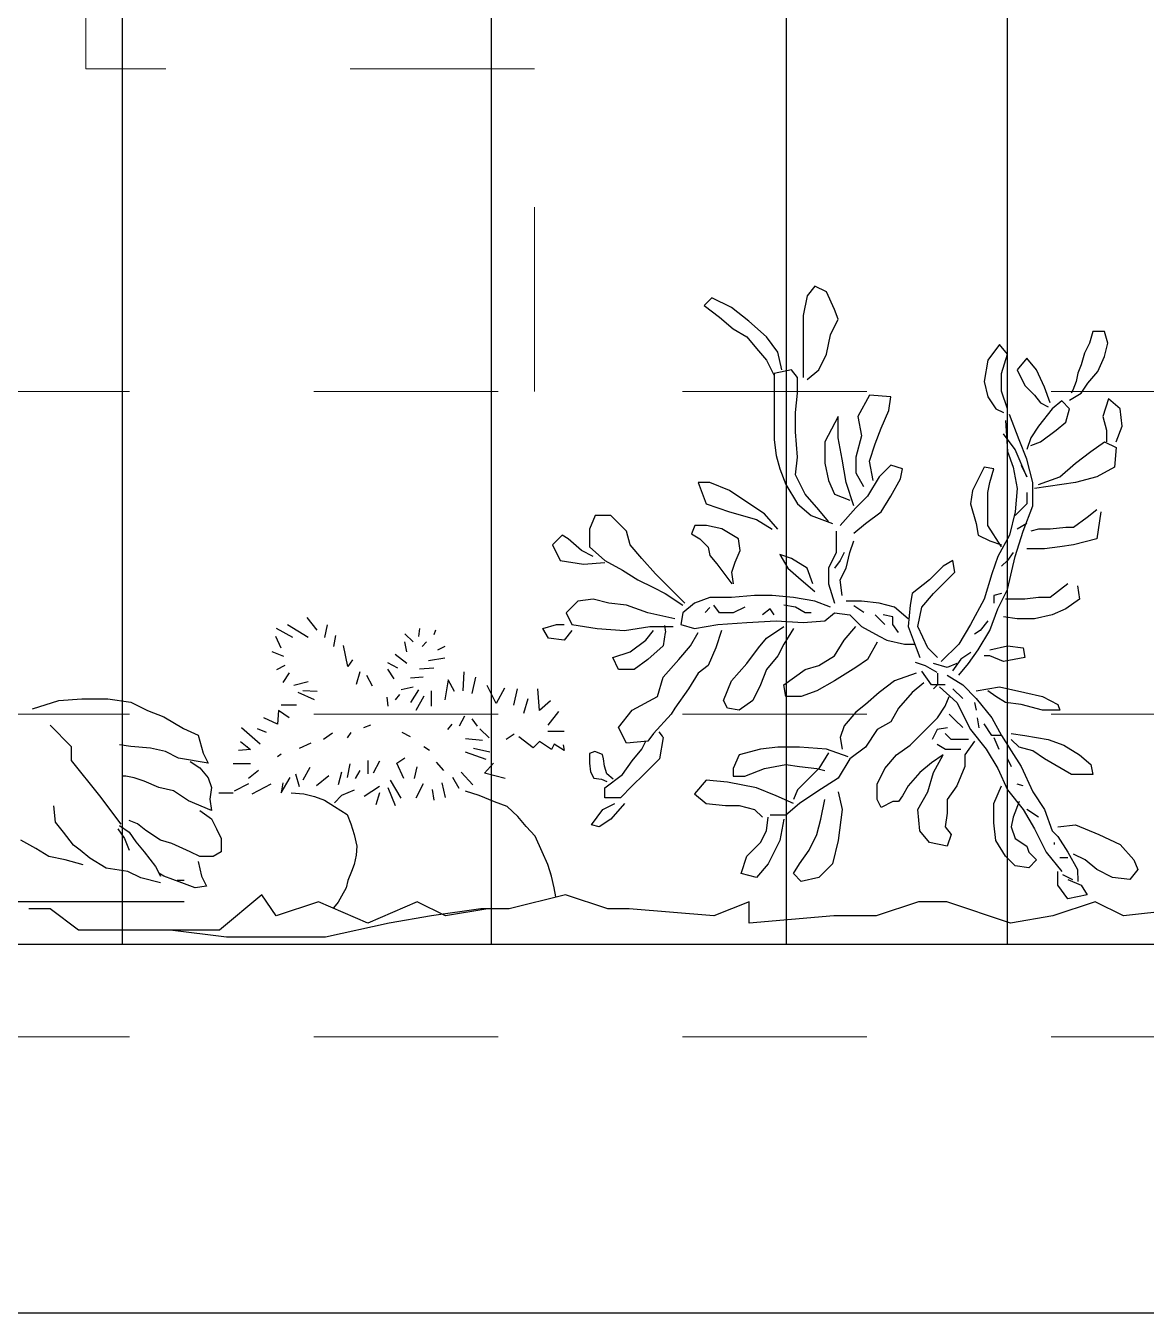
# Model space of a CAD drawing. Header units: inches. Extents: x -370 to 18, y -197 to 199.
# Drawn here: x -282.689 to -282.081, y 124.901 to 125.599 of the extents above; entities that cross this region are included whole.
import ezdxf

# ---------------------------------------------------------------- set-up
doc = ezdxf.new("R2010")
doc.units = ezdxf.units.IN
doc.header["$MEASUREMENT"] = 0
doc.linetypes.add('DASHED', pattern=[0.75, 0.5, -0.25])
doc.layers.add('artefactos', color=1, linetype='Continuous')

# ---------------------------------------------------------------- blocks, each defined once
blk = doc.blocks.new('A$C1E3C3A8C')
at = {"layer": 'artefactos', "color": 116, "true_color": 0x136734}
for p, q in [((0.6271, 0.8588), (0.6378, 0.8828)), ((0.6378, 0.8828), (0.6537, 0.8908)), ((0.6537, 0.8908), (0.6644, 0.8775)), ((0.6644, 0.8775), (0.6697, 0.8508)), ((0.7681, 0.8615), (0.7947, 0.8748)), ((0.8053, 0.8641), (0.7841, 0.8482)), ((0.7947, 0.8748), (0.8053, 0.8641)), ((0.6218, 0.8455), (0.6271, 0.8588)), ((0.6697, 0.8508), (0.6697, 0.8322)), ((0.7442, 0.8429), (0.7681, 0.8615)), ((0.7841, 0.8482), (0.7654, 0.8322)), ((0.2531, 0.8127), (0.2577, 0.8287)), ((0.2577, 0.8287), (0.2737, 0.8287)), ((0.2737, 0.8287), (0.2782, 0.8127)), ((0.6325, 0.8242), (0.6218, 0.8455)), ((0.6697, 0.8322), (0.6697, 0.8109)), ((0.7202, 0.8216), (0.7442, 0.8429)), ((0.7654, 0.8322), (0.7468, 0.8216)), ((0.2577, 0.7944), (0.2531, 0.8127)), ((0.2782, 0.8127), (0.2851, 0.799)), ((0.3904, 0.7976), (0.4011, 0.8109)), ((0.4011, 0.8109), (0.417, 0.7896)), ((0.6378, 0.7976), (0.6325, 0.8242)), ((0.6697, 0.8109), (0.6697, 0.787)), ((0.7043, 0.8003), (0.7202, 0.8216)), ((0.7468, 0.8216), (0.7335, 0.8056)), ((0.2668, 0.7738), (0.2577, 0.7944)), ((0.2851, 0.799), (0.2897, 0.7829)), ((0.3984, 0.771), (0.3904, 0.7976)), ((0.6484, 0.7763), (0.6378, 0.7976)), ((0.699, 0.7763), (0.7043, 0.8003)), ((0.7335, 0.8056), (0.7202, 0.7896)), ((0.2897, 0.7829), (0.2943, 0.7715)), ((0.3399, 0.7524), (0.3505, 0.7763)), ((0.3505, 0.7763), (0.3638, 0.7923)), ((0.3638, 0.7923), (0.3771, 0.7763)), ((0.3771, 0.7763), (0.3665, 0.755)), ((0.417, 0.7896), (0.4223, 0.7603)), ((0.6644, 0.763), (0.6484, 0.7763)), ((0.6697, 0.787), (0.6697, 0.7657)), ((0.6777, 0.7657), (0.6857, 0.7763)), ((0.6857, 0.7763), (0.7096, 0.771)), ((0.7202, 0.7896), (0.7096, 0.7683)), ((0.2805, 0.7578), (0.2668, 0.7738)), ((0.2897, 0.7441), (0.2805, 0.7578)), ((0.2943, 0.7715), (0.2965, 0.7601)), ((0.2965, 0.7601), (0.3011, 0.7486)), ((0.3984, 0.747), (0.3984, 0.771)), ((0.4223, 0.7603), (0.417, 0.7391)), ((0.6777, 0.7444), (0.6777, 0.7657)), ((0.7096, 0.771), (0.7096, 0.7444)), ((0.3057, 0.7349), (0.2897, 0.7441)), ((0.3011, 0.7486), (0.3034, 0.7441)), ((0.3319, 0.7311), (0.3399, 0.7524)), ((0.3532, 0.7417), (0.3452, 0.7311)), ((0.3665, 0.755), (0.3532, 0.7417)), ((0.3904, 0.7231), (0.3984, 0.747)), ((0.55, 0.7391), (0.5793, 0.7417)), ((0.5793, 0.7417), (0.5952, 0.7124)), ((0.6803, 0.7178), (0.6777, 0.7444)), ((0.7096, 0.7444), (0.7096, 0.7151)), ((0.2335, 0.6991), (0.2362, 0.7231)), ((0.2362, 0.7231), (0.2521, 0.7364)), ((0.2521, 0.7364), (0.2601, 0.7124)), ((0.3053, 0.7231), (0.316, 0.7337)), ((0.3106, 0.7045), (0.3053, 0.7231)), ((0.316, 0.7337), (0.3292, 0.7231)), ((0.3292, 0.7231), (0.3479, 0.6991)), ((0.3452, 0.7311), (0.3346, 0.7258)), ((0.4064, 0.7231), (0.3957, 0.7178)), ((0.417, 0.7391), (0.4064, 0.7231)), ((0.5527, 0.7204), (0.55, 0.7391)), ((0.2601, 0.7124), (0.2548, 0.6938)), ((0.3745, 0.6805), (0.3878, 0.7151)), ((0.3931, 0.7071), (0.3904, 0.6645)), ((0.5633, 0.6965), (0.5527, 0.7204)), ((0.5952, 0.7124), (0.5899, 0.6858)), ((0.6218, 0.7124), (0.6404, 0.6778)), ((0.6218, 0.6832), (0.6218, 0.7124)), ((0.6803, 0.6912), (0.6803, 0.7178)), ((0.7096, 0.7151), (0.7096, 0.6805)), ((0.2415, 0.6778), (0.2335, 0.6991)), ((0.2548, 0.6938), (0.2548, 0.6778)), ((0.3239, 0.6938), (0.3106, 0.7045)), ((0.3452, 0.6778), (0.3239, 0.6938)), ((0.3479, 0.6991), (0.3585, 0.6832)), ((0.3798, 0.6672), (0.3957, 0.6885)), ((0.5713, 0.6752), (0.5633, 0.6965)), ((0.6777, 0.6566), (0.6803, 0.6912)), ((0.2574, 0.6778), (0.2415, 0.6699)), ((0.2415, 0.6699), (0.2441, 0.6432)), ((0.2761, 0.6645), (0.2574, 0.6778)), ((0.3585, 0.6725), (0.3452, 0.6778)), ((0.3585, 0.6832), (0.3638, 0.6672)), ((0.3638, 0.6539), (0.3745, 0.6805)), ((0.5793, 0.6512), (0.5713, 0.6752)), ((0.5899, 0.6858), (0.5979, 0.6566)), ((0.6165, 0.6539), (0.6218, 0.6832)), ((0.6404, 0.6778), (0.6404, 0.6486)), ((0.7096, 0.6805), (0.7069, 0.6592)), ((0.2973, 0.6486), (0.2761, 0.6645)), ((0.3558, 0.622), (0.3638, 0.6539)), ((0.3638, 0.6299), (0.3798, 0.6672)), ((0.3904, 0.6645), (0.3824, 0.6432)), ((0.5979, 0.6566), (0.5979, 0.6353)), ((0.6112, 0.622), (0.6165, 0.6539)), ((0.6803, 0.6326), (0.6777, 0.6566)), ((0.7069, 0.6592), (0.7016, 0.6406)), ((0.2441, 0.6432), (0.2681, 0.6299)), ((0.3186, 0.6299), (0.2973, 0.6486)), ((0.3718, 0.6459), (0.3638, 0.6299)), ((0.3824, 0.6432), (0.3771, 0.614)), ((0.409, 0.6406), (0.4223, 0.6432)), ((0.4144, 0.622), (0.409, 0.6406)), ((0.4223, 0.6432), (0.4383, 0.6113)), ((0.5341, 0.6406), (0.55, 0.6459)), ((0.5367, 0.6273), (0.5341, 0.6406)), ((0.55, 0.6459), (0.566, 0.6299)), ((0.5739, 0.6246), (0.5793, 0.6512)), ((0.5979, 0.6353), (0.5872, 0.6166)), ((0.6404, 0.6486), (0.6351, 0.6246)), ((0.7016, 0.6406), (0.6936, 0.6193)), ((0.2681, 0.6299), (0.2973, 0.622)), ((0.2973, 0.622), (0.316, 0.6193)), ((0.316, 0.6193), (0.3532, 0.614)), ((0.3479, 0.6193), (0.3186, 0.6299)), ((0.3558, 0.59), (0.3558, 0.622)), ((0.417, 0.6086), (0.4144, 0.622)), ((0.55, 0.6033), (0.5367, 0.6273)), ((0.566, 0.6299), (0.5819, 0.6033)), ((0.6005, 0.59), (0.6112, 0.622)), ((0.6351, 0.6246), (0.6271, 0.606)), ((0.667, 0.606), (0.6803, 0.6326)), ((0.6936, 0.6193), (0.6777, 0.5927)), ((0.7708, 0.6113), (0.7974, 0.622)), ((0.7974, 0.622), (0.8133, 0.622)), ((0.8133, 0.622), (0.8027, 0.5927)), ((0.3638, 0.6086), (0.3638, 0.5927)), ((0.3771, 0.614), (0.3798, 0.582)), ((0.417, 0.5794), (0.417, 0.6086)), ((0.4383, 0.6113), (0.441, 0.5927)), ((0.5633, 0.582), (0.55, 0.6033)), ((0.5819, 0.6033), (0.5979, 0.5874)), ((0.6271, 0.606), (0.6059, 0.598)), ((0.6484, 0.5847), (0.667, 0.606)), ((0.7468, 0.5953), (0.7708, 0.6113)), ((0.2628, 0.582), (0.2681, 0.5448)), ((0.2681, 0.5847), (0.2814, 0.574)), ((0.3691, 0.5554), (0.3558, 0.59)), ((0.3638, 0.5927), (0.3798, 0.5767)), ((0.3798, 0.582), (0.3878, 0.5501)), ((0.441, 0.5927), (0.433, 0.5661)), ((0.5846, 0.5661), (0.5633, 0.582)), ((0.5979, 0.5874), (0.6192, 0.5634)), ((0.6351, 0.5687), (0.6484, 0.5847)), ((0.6777, 0.5927), (0.6591, 0.5767)), ((0.7229, 0.5794), (0.7468, 0.5953)), ((0.7708, 0.582), (0.7335, 0.5714)), ((0.8027, 0.5927), (0.7708, 0.582)), ((0.2814, 0.574), (0.3, 0.5607)), ((0.3638, 0.5661), (0.3771, 0.5581)), ((0.417, 0.5634), (0.417, 0.5794)), ((0.433, 0.5661), (0.4303, 0.5501)), ((0.6005, 0.5528), (0.5846, 0.5661)), ((0.6591, 0.5767), (0.6298, 0.5661)), ((0.7043, 0.5581), (0.7229, 0.5794)), ((0.7335, 0.5714), (0.7123, 0.5581)), ((0.9117, 0.5554), (0.933, 0.5767)), ((0.933, 0.5767), (0.9543, 0.5767)), ((0.9543, 0.5767), (0.9623, 0.5581)), ((0.3, 0.5607), (0.3106, 0.5607)), ((0.3106, 0.5607), (0.3319, 0.5581)), ((0.3319, 0.5581), (0.3479, 0.5581)), ((0.3479, 0.5581), (0.3585, 0.5554)), ((0.3798, 0.5208), (0.3691, 0.5554)), ((0.3878, 0.5501), (0.4037, 0.5208)), ((0.3984, 0.5341), (0.417, 0.5634)), ((0.4303, 0.5501), (0.4144, 0.5421)), ((0.6245, 0.5554), (0.6245, 0.5261)), ((0.7584, 0.545), (0.7813, 0.5587)), ((0.7813, 0.5587), (0.8019, 0.5633)), ((0.8019, 0.5633), (0.8179, 0.5633)), ((0.8224, 0.5519), (0.811, 0.545)), ((0.8179, 0.5633), (0.8224, 0.5519)), ((0.9064, 0.5368), (0.9117, 0.5554)), ((0.9623, 0.5581), (0.9623, 0.5341)), ((0.9915, 0.5448), (0.9995, 0.5501)), ((0.9995, 0.5501), (1.0128, 0.5368)), ((0.2681, 0.5448), (0.3, 0.5368)), ((0.3, 0.5368), (0.3186, 0.5341)), ((0.3186, 0.5341), (0.3399, 0.5315)), ((0.3399, 0.5315), (0.3638, 0.5315)), ((0.4144, 0.5421), (0.3984, 0.5368)), ((0.6059, 0.5261), (0.6005, 0.5421)), ((0.7561, 0.529), (0.7584, 0.545)), ((0.763, 0.513), (0.7561, 0.529)), ((0.7996, 0.5336), (0.7973, 0.5221)), ((0.811, 0.545), (0.7996, 0.5336)), ((0.8905, 0.5182), (0.9064, 0.5368)), ((0.9623, 0.5341), (0.941, 0.5155)), ((0.957, 0.5208), (0.9729, 0.5288)), ((0.9729, 0.5288), (0.9915, 0.5448)), ((1.0128, 0.5368), (1.0022, 0.5155)), ((0.3904, 0.4756), (0.3798, 0.5208)), ((0.3824, 0.5261), (0.3904, 0.5155)), ((0.3904, 0.5155), (0.3984, 0.5075)), ((0.4037, 0.5208), (0.4117, 0.4969)), ((0.4622, 0.4995), (0.4649, 0.5155)), ((0.4649, 0.5155), (0.4782, 0.5075)), ((0.6112, 0.5048), (0.6059, 0.5261)), ((0.6138, 0.5261), (0.6192, 0.5155)), ((0.6192, 0.5155), (0.6271, 0.5048)), ((0.6245, 0.5261), (0.6351, 0.5048)), ((0.6644, 0.5048), (0.6857, 0.5182)), ((0.6857, 0.5182), (0.7016, 0.5235)), ((0.7016, 0.5235), (0.691, 0.5048)), ((0.7676, 0.4992), (0.763, 0.513)), ((0.7973, 0.5221), (0.7881, 0.5107)), ((0.8718, 0.4969), (0.8905, 0.5182)), ((0.941, 0.5155), (0.9171, 0.5022)), ((0.9703, 0.5102), (0.941, 0.5128)), ((1.0022, 0.5155), (0.9703, 0.5102)), ((0.4117, 0.4969), (0.4223, 0.4623)), ((0.4729, 0.4889), (0.4622, 0.4995)), ((0.4782, 0.5075), (0.4968, 0.4889)), ((0.6192, 0.4889), (0.6112, 0.5048)), ((0.6351, 0.5048), (0.6351, 0.4836)), ((0.6564, 0.4836), (0.6644, 0.5048)), ((0.691, 0.5048), (0.6724, 0.4889)), ((0.7653, 0.4832), (0.7676, 0.4992)), ((0.7881, 0.5107), (0.7676, 0.4832)), ((0.8506, 0.4756), (0.8718, 0.4969)), ((0.9171, 0.5022), (0.8958, 0.4889)), ((0.2947, 0.4809), (0.292, 0.4623)), ((0.308, 0.4836), (0.3319, 0.4649)), ((0.4915, 0.4702), (0.4729, 0.4889)), ((0.4968, 0.4889), (0.5208, 0.4702)), ((0.6165, 0.4676), (0.6192, 0.4889)), ((0.6351, 0.4836), (0.6271, 0.4569)), ((0.6724, 0.4889), (0.6537, 0.4729)), ((0.8745, 0.4782), (0.8585, 0.4702)), ((0.8958, 0.4889), (0.8745, 0.4782)), ((0.292, 0.4623), (0.3106, 0.449)), ((0.3319, 0.4649), (0.3479, 0.4649)), ((0.3479, 0.4649), (0.3665, 0.4623)), ((0.3665, 0.4623), (0.3931, 0.4623)), ((0.4037, 0.449), (0.3904, 0.4756)), ((0.3984, 0.4702), (0.409, 0.4676)), ((0.409, 0.4676), (0.409, 0.4569)), ((0.4223, 0.4623), (0.441, 0.4277)), ((0.5075, 0.4516), (0.4915, 0.4702)), ((0.5208, 0.4702), (0.5234, 0.4543)), ((0.566, 0.4569), (0.5899, 0.4596)), ((0.5899, 0.4596), (0.6112, 0.4596)), ((0.6325, 0.4516), (0.6537, 0.4596)), ((0.6537, 0.4596), (0.683, 0.4649)), ((0.683, 0.4649), (0.7123, 0.4676)), ((0.7123, 0.4676), (0.7362, 0.4676)), ((0.7362, 0.4676), (0.7681, 0.4649)), ((0.7681, 0.4649), (0.7974, 0.4649)), ((0.7974, 0.4649), (0.8186, 0.4569)), ((0.8319, 0.4569), (0.8506, 0.4756)), ((0.8585, 0.4702), (0.8346, 0.4543)), ((0.9357, 0.4569), (0.957, 0.4623)), ((0.957, 0.4623), (0.9782, 0.4596)), ((0.9782, 0.4596), (0.9942, 0.4436)), ((0.3106, 0.449), (0.3292, 0.441)), ((0.3292, 0.441), (0.3532, 0.4356)), ((0.4144, 0.4197), (0.4037, 0.449)), ((0.5128, 0.425), (0.5075, 0.4516)), ((0.5234, 0.4543), (0.5261, 0.425)), ((0.5261, 0.4356), (0.5447, 0.4516)), ((0.5447, 0.4516), (0.566, 0.4569)), ((0.5473, 0.4383), (0.5606, 0.441)), ((0.566, 0.4356), (0.5713, 0.441)), ((0.5869, 0.4443), (0.6006, 0.4535)), ((0.6059, 0.441), (0.5899, 0.425)), ((0.6271, 0.4436), (0.6059, 0.441)), ((0.6404, 0.433), (0.6271, 0.4436)), ((0.6591, 0.4436), (0.667, 0.4436)), ((0.667, 0.4436), (0.6803, 0.4516)), ((0.6803, 0.4516), (0.6963, 0.4543)), ((0.7096, 0.441), (0.7149, 0.449)), ((0.7149, 0.449), (0.7256, 0.441)), ((0.7495, 0.4516), (0.7654, 0.4436)), ((0.7654, 0.4436), (0.7841, 0.4436)), ((0.7841, 0.4436), (0.792, 0.4543)), ((0.7973, 0.4512), (0.8041, 0.4443)), ((0.8186, 0.4569), (0.8346, 0.4436)), ((0.8346, 0.4436), (0.8373, 0.4277)), ((0.8452, 0.4356), (0.8825, 0.4436)), ((0.8825, 0.4436), (0.9117, 0.4543)), ((0.9117, 0.4543), (0.9357, 0.4569)), ((0.9942, 0.4436), (0.9862, 0.4277)), ((0.3532, 0.4356), (0.3771, 0.4356)), ((0.3771, 0.4356), (0.3957, 0.4383)), ((0.417, 0.433), (0.4277, 0.4197)), ((0.441, 0.4277), (0.4569, 0.401)), ((0.4995, 0.3957), (0.5128, 0.425)), ((0.5261, 0.425), (0.5154, 0.3957)), ((0.5394, 0.417), (0.5473, 0.4277)), ((0.5473, 0.4277), (0.5473, 0.4383)), ((0.558, 0.4277), (0.566, 0.4356)), ((0.5899, 0.425), (0.566, 0.4117)), ((0.6138, 0.4064), (0.5979, 0.425)), ((0.6697, 0.4303), (0.6404, 0.433)), ((0.7069, 0.433), (0.6697, 0.4303)), ((0.7202, 0.409), (0.6963, 0.425)), ((0.7468, 0.4303), (0.7069, 0.433)), ((0.7867, 0.4277), (0.7468, 0.4303)), ((0.8186, 0.4223), (0.7867, 0.4277)), ((0.8373, 0.4277), (0.8186, 0.4223)), ((0.8798, 0.425), (0.8479, 0.425)), ((0.8577, 0.4175), (0.8592, 0.4263)), ((0.9144, 0.4197), (0.8798, 0.425)), ((0.9862, 0.4277), (0.9516, 0.4223)), ((1.0075, 0.4277), (0.9968, 0.4277)), ((1.0261, 0.4223), (1.0075, 0.4277)), ((1.321, 0.4274), (1.3247, 0.4101)), ((1.3346, 0.42), (1.3482, 0.4373)), ((1.3469, 0.4101), (1.3754, 0.4274)), ((0.4303, 0.3931), (0.4144, 0.4197)), ((0.4277, 0.4197), (0.4356, 0.4144)), ((0.5553, 0.4064), (0.5314, 0.401)), ((0.566, 0.4117), (0.5553, 0.4064)), ((0.6271, 0.3851), (0.6138, 0.4064)), ((0.683, 0.4223), (0.6963, 0.401)), ((0.7309, 0.3957), (0.7202, 0.409)), ((0.7814, 0.4197), (0.7894, 0.3957)), ((0.824, 0.3984), (0.8133, 0.417)), ((0.8585, 0.417), (0.8612, 0.3984)), ((0.8851, 0.4064), (0.8745, 0.4197)), ((0.9064, 0.3904), (0.8851, 0.4064)), ((0.9516, 0.4223), (0.9144, 0.4197)), ((0.9862, 0.4197), (0.9968, 0.4064)), ((0.9968, 0.4064), (1.0181, 0.409)), ((1.0181, 0.409), (1.0261, 0.4223)), ((1.1726, 0.42), (1.175, 0.4138)), ((1.1948, 0.4225), (1.1961, 0.4113)), ((1.2035, 0.4039), (1.2146, 0.4151)), ((1.3098, 0.4126), (1.3123, 0.3977)), ((1.3679, 0.4101), (1.3902, 0.4225)), ((1.384, 0.3953), (1.3914, 0.4113)), ((0.3691, 0.3957), (0.3665, 0.3824)), ((0.3904, 0.3984), (0.3691, 0.3957)), ((0.4144, 0.3931), (0.3904, 0.3984)), ((0.4436, 0.3744), (0.4303, 0.3931)), ((0.4406, 0.3894), (0.4543, 0.3803)), ((0.4569, 0.401), (0.4809, 0.3771)), ((0.4862, 0.3824), (0.4995, 0.3957)), ((0.5154, 0.3957), (0.5101, 0.3824)), ((0.5314, 0.401), (0.5181, 0.401)), ((0.5686, 0.4037), (0.5819, 0.3798)), ((0.6963, 0.401), (0.7043, 0.3851)), ((0.7468, 0.3744), (0.7309, 0.3957)), ((0.7894, 0.3957), (0.8, 0.3718)), ((0.8399, 0.3798), (0.824, 0.3984)), ((0.8612, 0.3984), (0.8825, 0.3798)), ((0.9304, 0.3824), (0.9064, 0.3904)), ((1.1602, 0.3977), (1.1701, 0.3928)), ((1.1849, 0.4039), (1.1911, 0.3977)), ((1.2121, 0.3903), (1.2146, 0.4039)), ((1.2925, 0.3705), (1.2987, 0.399)), ((1.3803, 0.3841), (1.3964, 0.3903)), ((0.3665, 0.3824), (0.3957, 0.3771)), ((0.3957, 0.3771), (0.4144, 0.3851)), ((0.4144, 0.3851), (0.4223, 0.3851)), ((0.4569, 0.3585), (0.4436, 0.3744)), ((0.4543, 0.3803), (0.4657, 0.3643)), ((0.4596, 0.3744), (0.4729, 0.3691)), ((0.4729, 0.3691), (0.4915, 0.3744)), ((0.4863, 0.362), (0.5023, 0.3711)), ((0.5023, 0.3711), (0.516, 0.3757)), ((0.5819, 0.3798), (0.5979, 0.3691)), ((0.6484, 0.3718), (0.6271, 0.3851)), ((0.667, 0.3664), (0.6484, 0.3718)), ((0.7043, 0.3851), (0.7202, 0.3664)), ((0.7681, 0.3505), (0.7468, 0.3744)), ((0.8, 0.3718), (0.8133, 0.3611)), ((0.8612, 0.3558), (0.8399, 0.3798)), ((0.8825, 0.3798), (0.9011, 0.3664)), ((0.9224, 0.3664), (0.9304, 0.3824)), ((1.1602, 0.3816), (1.1825, 0.3779)), ((1.2121, 0.3742), (1.2282, 0.3866)), ((1.2245, 0.368), (1.2381, 0.3755)), ((1.2863, 0.3792), (1.2925, 0.3705)), ((1.3791, 0.3717), (1.3902, 0.3656)), ((0.4729, 0.3585), (0.4516, 0.3452)), ((0.4862, 0.3611), (0.4862, 0.3452)), ((0.4942, 0.3452), (0.5075, 0.3638)), ((0.5154, 0.3611), (0.5447, 0.3505)), ((0.5979, 0.3691), (0.6271, 0.3505)), ((0.6963, 0.3452), (0.667, 0.3664)), ((0.7202, 0.3664), (0.7282, 0.3452)), ((0.8133, 0.3611), (0.8266, 0.3398)), ((0.8692, 0.3292), (0.8612, 0.3558)), ((0.9011, 0.3664), (0.9224, 0.3664)), ((1.1182, 0.3557), (1.1231, 0.3334)), ((1.1342, 0.3631), (1.1355, 0.3371)), ((1.175, 0.368), (1.1948, 0.3668)), ((1.1899, 0.3557), (1.2072, 0.3544)), ((1.2295, 0.3532), (1.2381, 0.3668)), ((1.2591, 0.3433), (1.2666, 0.3581)), ((1.2764, 0.3631), (1.2814, 0.3458)), ((1.3729, 0.3618), (1.3816, 0.3482)), ((0.4011, 0.3425), (0.3665, 0.3345)), ((0.433, 0.3372), (0.4011, 0.3425)), ((0.4064, 0.3292), (0.417, 0.3372)), ((0.4516, 0.3452), (0.433, 0.3265)), ((0.4516, 0.3265), (0.4649, 0.3398)), ((0.4835, 0.3425), (0.4596, 0.3212)), ((0.4755, 0.3452), (0.4942, 0.3452)), ((0.4862, 0.3452), (0.4915, 0.3398)), ((0.5048, 0.3478), (0.5208, 0.3345)), ((0.5447, 0.3505), (0.566, 0.3345)), ((0.6271, 0.3505), (0.6511, 0.3372)), ((0.6511, 0.3372), (0.6724, 0.3292)), ((0.6936, 0.3292), (0.6963, 0.3452)), ((0.7282, 0.3452), (0.7389, 0.3239)), ((0.7787, 0.3239), (0.7681, 0.3505)), ((0.8266, 0.3398), (0.8452, 0.3132)), ((1.0304, 0.3099), (1.0328, 0.3396)), ((1.0613, 0.3396), (1.0662, 0.3173)), ((1.0786, 0.3408), (1.0897, 0.3198)), ((1.0897, 0.3198), (1.1021, 0.3445)), ((1.1466, 0.3359), (1.1553, 0.3519)), ((1.1553, 0.3519), (1.1602, 0.3247)), ((1.1788, 0.3371), (1.1788, 0.3161)), ((1.1961, 0.3383), (1.2072, 0.321)), ((1.2035, 0.342), (1.2196, 0.3383)), ((1.3346, 0.3359), (1.3543, 0.3371)), ((1.3469, 0.3495), (1.3667, 0.3445)), ((0.3213, 0.3185), (0.3186, 0.3106)), ((0.3425, 0.3292), (0.3213, 0.3185)), ((0.3665, 0.3345), (0.3425, 0.3292)), ((0.3425, 0.3106), (0.3718, 0.3185)), ((0.3718, 0.3185), (0.3931, 0.3212)), ((0.3931, 0.3212), (0.4064, 0.3292)), ((0.433, 0.3265), (0.4117, 0.2999)), ((0.4356, 0.3212), (0.433, 0.3106)), ((0.4596, 0.3212), (0.441, 0.2839)), ((0.4755, 0.3159), (0.4702, 0.3292)), ((0.5208, 0.3345), (0.5394, 0.3132)), ((0.566, 0.3345), (0.5846, 0.3185)), ((0.5846, 0.3185), (0.5979, 0.3079)), ((0.6724, 0.3292), (0.6936, 0.3292)), ((0.7389, 0.3239), (0.7575, 0.3106)), ((0.7734, 0.3132), (0.7787, 0.3239)), ((0.9038, 0.3106), (0.8692, 0.3292)), ((1.0155, 0.3235), (1.0304, 0.3099)), ((1.0464, 0.326), (1.0526, 0.3062)), ((1.1886, 0.3297), (1.1998, 0.3099)), ((1.222, 0.3322), (1.2282, 0.3247)), ((1.2393, 0.3284), (1.2381, 0.3161)), ((1.3383, 0.3247), (1.3605, 0.3346)), ((1.363, 0.3173), (1.384, 0.3173)), ((1.5894, 0.3214), (1.567, 0.3101)), ((1.6209, 0.3259), (1.5894, 0.3214)), ((1.6568, 0.3259), (1.6209, 0.3259)), ((1.6883, 0.3236), (1.6568, 0.3259)), ((1.7242, 0.3124), (1.6883, 0.3236)), ((0.3186, 0.3106), (0.3425, 0.3106)), ((0.4117, 0.2999), (0.3984, 0.276)), ((0.4292, 0.2865), (0.4314, 0.3002)), ((0.4622, 0.2972), (0.4702, 0.3052)), ((0.4862, 0.2999), (0.4755, 0.3159)), ((0.4995, 0.2866), (0.4862, 0.2999)), ((0.5394, 0.3132), (0.55, 0.2946)), ((0.5979, 0.3079), (0.6138, 0.2893)), ((0.7575, 0.3106), (0.7734, 0.3132)), ((0.8452, 0.3132), (0.8506, 0.3052)), ((0.8506, 0.3052), (0.8745, 0.2786)), ((0.9224, 0.2866), (0.9038, 0.3106)), ((1.0044, 0.3086), (1.0192, 0.2901)), ((1.133, 0.3025), (1.1404, 0.2888)), ((1.3729, 0.3), (1.3877, 0.3099)), ((1.3877, 0.3099), (1.389, 0.2913)), ((1.389, 0.2913), (1.4075, 0.3)), ((1.5445, 0.3012), (1.5176, 0.2854)), ((1.567, 0.3101), (1.5445, 0.3012)), ((0.4117, 0.276), (0.4223, 0.2919)), ((0.441, 0.2839), (0.4197, 0.2573)), ((0.4516, 0.2866), (0.4622, 0.2972)), ((0.4726, 0.2865), (0.4863, 0.2842)), ((0.4863, 0.2842), (0.4932, 0.2704)), ((0.5234, 0.2626), (0.4995, 0.2866)), ((0.55, 0.2946), (0.5686, 0.2839)), ((0.5686, 0.2839), (0.5846, 0.26)), ((0.6138, 0.2893), (0.6192, 0.2733)), ((0.9117, 0.2653), (0.9224, 0.2866)), ((1.0996, 0.2728), (1.112, 0.2851)), ((1.1231, 0.2987), (1.1157, 0.2888)), ((1.1503, 0.2913), (1.1565, 0.2839)), ((1.2616, 0.2901), (1.2715, 0.2864)), ((1.4038, 0.2802), (1.4162, 0.2851)), ((1.4125, 0.2641), (1.4384, 0.2864)), ((1.5176, 0.2854), (1.4974, 0.2764)), ((1.7, 0.29), (1.671, 0.261)), ((0.3346, 0.2706), (0.3133, 0.2626)), ((0.3665, 0.276), (0.3346, 0.2706)), ((0.3851, 0.2786), (0.3665, 0.276)), ((0.3745, 0.26), (0.3851, 0.2706)), ((0.3984, 0.276), (0.3851, 0.2547)), ((0.3984, 0.276), (0.4117, 0.276)), ((0.4017, 0.2567), (0.4086, 0.2727)), ((0.4356, 0.268), (0.4489, 0.2493)), ((0.4436, 0.2706), (0.4676, 0.2706)), ((0.4676, 0.2706), (0.4755, 0.2786)), ((0.6192, 0.2733), (0.6165, 0.2573)), ((0.8612, 0.2733), (0.8622, 0.2748)), ((0.8612, 0.2733), (0.8665, 0.244)), ((0.8622, 0.2748), (0.8666, 0.2807)), ((0.8745, 0.2786), (0.8825, 0.268)), ((0.8825, 0.268), (0.9117, 0.2653)), ((0.8905, 0.2573), (0.8851, 0.268)), ((0.997, 0.2814), (1.0192, 0.2814)), ((1.0143, 0.2567), (1.0304, 0.2678)), ((1.0304, 0.2678), (1.039, 0.2591)), ((1.039, 0.2591), (1.0588, 0.274)), ((1.065, 0.2777), (1.0761, 0.2703)), ((1.1083, 0.269), (1.1318, 0.2715)), ((1.2072, 0.274), (1.2183, 0.2802)), ((1.2888, 0.2802), (1.2938, 0.2728)), ((1.3135, 0.2789), (1.3259, 0.2703)), ((1.3432, 0.2653), (1.3593, 0.2579)), ((1.4397, 0.2678), (1.4261, 0.2567)), ((1.4974, 0.2764), (1.4906, 0.2517)), ((0.292, 0.2493), (0.2761, 0.236)), ((0.3133, 0.2626), (0.292, 0.2493)), ((0.3399, 0.244), (0.3558, 0.2547)), ((0.3558, 0.2547), (0.3745, 0.26)), ((0.3851, 0.2547), (0.3718, 0.2334)), ((0.4197, 0.2573), (0.4037, 0.2307)), ((0.4489, 0.2493), (0.4489, 0.2334)), ((0.4543, 0.2567), (0.4749, 0.2567)), ((0.4749, 0.2567), (0.4863, 0.2636)), ((0.4782, 0.2493), (0.4942, 0.2387)), ((0.4915, 0.2254), (0.4782, 0.2493)), ((0.542, 0.2493), (0.5234, 0.2626)), ((0.558, 0.2307), (0.542, 0.2493)), ((0.5846, 0.26), (0.6059, 0.244)), ((0.6085, 0.2467), (0.6378, 0.2573)), ((0.6351, 0.252), (0.6484, 0.2307)), ((0.6378, 0.2573), (0.675, 0.26)), ((0.675, 0.26), (0.7043, 0.26)), ((0.7043, 0.26), (0.7282, 0.2573)), ((0.7282, 0.2573), (0.7575, 0.2493)), ((0.7575, 0.2493), (0.7654, 0.2307)), ((0.9038, 0.2414), (0.8905, 0.2573)), ((0.943, 0.2439), (0.9445, 0.2498)), ((0.9445, 0.2498), (0.9547, 0.2542)), ((0.9547, 0.2542), (0.9621, 0.2513)), ((0.9621, 0.2513), (0.9621, 0.2381)), ((0.997, 0.2554), (1.0106, 0.2641)), ((0.9982, 0.2629), (0.997, 0.2554)), ((1.0106, 0.2641), (1.0143, 0.2567)), ((1.0984, 0.253), (1.1206, 0.2579)), ((1.1033, 0.2431), (1.1318, 0.253)), ((1.1812, 0.2554), (1.1886, 0.2604)), ((1.384, 0.2505), (1.389, 0.2468)), ((1.4261, 0.2567), (1.4421, 0.2554)), ((1.4295, 0.261), (1.4295, 0.261)), ((1.4906, 0.2517), (1.4839, 0.2382)), ((1.5243, 0.245), (1.5423, 0.254)), ((1.5423, 0.254), (1.5625, 0.2585)), ((1.5625, 0.2585), (1.5894, 0.2607)), ((1.5894, 0.2607), (1.6052, 0.2629)), ((1.671, 0.261), (1.671, 0.2416)), ((0.2761, 0.236), (0.2734, 0.2227)), ((0.3027, 0.2227), (0.3399, 0.244)), ((0.3718, 0.2334), (0.3558, 0.1988)), ((0.3904, 0.244), (0.3851, 0.2334)), ((0.4037, 0.2307), (0.3904, 0.2014)), ((0.4489, 0.2334), (0.4596, 0.2068)), ((0.4942, 0.2387), (0.5101, 0.2254)), ((0.5686, 0.2094), (0.558, 0.2307)), ((0.6059, 0.244), (0.6218, 0.2174)), ((0.6511, 0.2307), (0.6404, 0.228)), ((0.6484, 0.2307), (0.6617, 0.2174)), ((0.675, 0.2334), (0.6511, 0.2307)), ((0.6936, 0.236), (0.675, 0.2334)), ((0.7229, 0.2307), (0.6936, 0.236)), ((0.7495, 0.2201), (0.7229, 0.2307)), ((0.7654, 0.2307), (0.7654, 0.2201)), ((0.8665, 0.244), (0.8878, 0.2227)), ((0.9171, 0.2227), (0.9038, 0.2414)), ((0.9386, 0.2234), (0.9415, 0.2337)), ((0.9415, 0.2337), (0.943, 0.2439)), ((0.9621, 0.2381), (0.9606, 0.2263)), ((1.1058, 0.2245), (1.0934, 0.2381)), ((1.1614, 0.2282), (1.1713, 0.2393)), ((1.1985, 0.2332), (1.2022, 0.2171)), ((1.2257, 0.2381), (1.2146, 0.2455)), ((1.2159, 0.2171), (1.2257, 0.2381)), ((1.2492, 0.2406), (1.2579, 0.2245)), ((1.2653, 0.2418), (1.2653, 0.2233)), ((1.29, 0.2369), (1.2938, 0.2183)), ((1.3445, 0.2319), (1.3543, 0.2146)), ((1.4261, 0.2369), (1.4496, 0.2369)), ((1.4839, 0.2382), (1.5243, 0.245)), ((1.4951, 0.2315), (1.4839, 0.218)), ((1.5086, 0.2405), (1.4951, 0.2315)), ((1.671, 0.2416), (1.6324, 0.1933)), ((0.2734, 0.2227), (0.3027, 0.2227)), ((0.4995, 0.1988), (0.4915, 0.2254)), ((0.5101, 0.2254), (0.5261, 0.2068)), ((0.6218, 0.2174), (0.6511, 0.1988)), ((0.6617, 0.2174), (0.6777, 0.2014)), ((0.7335, 0.2041), (0.7734, 0.2121)), ((0.7654, 0.2201), (0.7495, 0.2201)), ((0.7734, 0.2121), (0.8027, 0.2147)), ((0.8027, 0.2147), (0.8186, 0.1961)), ((0.8878, 0.2227), (0.9038, 0.2068)), ((0.941, 0.2041), (0.9171, 0.2227)), ((0.9298, 0.216), (0.9386, 0.2234)), ((0.9459, 0.216), (0.9386, 0.2131)), ((0.9562, 0.2175), (0.9459, 0.216)), ((0.9606, 0.2263), (0.9562, 0.2175)), ((1.0774, 0.2171), (1.1058, 0.2245)), ((1.1219, 0.2084), (1.1379, 0.2257)), ((1.1404, 0.2035), (1.1491, 0.2183)), ((1.2196, 0.1899), (1.2344, 0.2146)), ((1.2764, 0.2282), (1.2826, 0.2171)), ((1.3012, 0.2257), (1.3061, 0.2084)), ((1.3185, 0.2208), (1.3358, 0.2072)), ((1.3642, 0.2233), (1.3593, 0.2059)), ((1.384, 0.1973), (1.3717, 0.2183)), ((1.4149, 0.2282), (1.4285, 0.2171)), ((1.4839, 0.218), (1.4794, 0.2045)), ((1.5513, 0.2045), (1.5715, 0.2135)), ((1.5715, 0.2135), (1.5849, 0.218)), ((1.5849, 0.218), (1.5962, 0.2202)), ((1.5962, 0.2202), (1.6007, 0.2202)), ((0.3558, 0.1988), (0.3399, 0.1748)), ((0.3691, 0.2068), (0.3771, 0.2094)), ((0.3904, 0.2014), (0.3691, 0.1748)), ((0.409, 0.1828), (0.3984, 0.2068)), ((0.4596, 0.2068), (0.4729, 0.1881)), ((0.5128, 0.1748), (0.4995, 0.1988)), ((0.5261, 0.2068), (0.5341, 0.1934)), ((0.5686, 0.1881), (0.5686, 0.2094)), ((0.6218, 0.1988), (0.6165, 0.1748)), ((0.6511, 0.1988), (0.675, 0.1828)), ((0.6777, 0.2014), (0.683, 0.1881)), ((0.7069, 0.1934), (0.7335, 0.2041)), ((0.8186, 0.1961), (0.8027, 0.1828)), ((0.9038, 0.2068), (0.9197, 0.1908)), ((0.941, 0.1908), (0.941, 0.2041)), ((1.1132, 0.1936), (1.1318, 0.1998)), ((1.159, 0.1911), (1.1639, 0.2109)), ((1.1775, 0.2022), (1.175, 0.1874)), ((1.1899, 0.2097), (1.1998, 0.1899)), ((1.2381, 0.2047), (1.2282, 0.18)), ((1.2492, 0.2059), (1.2703, 0.1923)), ((1.2492, 0.1973), (1.2542, 0.1812)), ((1.2839, 0.201), (1.2925, 0.1973)), ((1.2925, 0.1973), (1.3012, 0.1936)), ((1.3531, 0.196), (1.3383, 0.1923)), ((1.3704, 0.1973), (1.3531, 0.196)), ((1.3816, 0.2109), (1.384, 0.1973)), ((1.4236, 0.196), (1.3976, 0.2097)), ((1.4285, 0.2097), (1.4483, 0.1998)), ((1.4693, 0.1973), (1.4496, 0.1973)), ((1.4794, 0.2045), (1.4816, 0.1888)), ((1.5108, 0.1865), (1.531, 0.2)), ((1.531, 0.2), (1.5513, 0.2045)), ((0.3745, 0.1855), (0.3824, 0.1642)), ((0.409, 0.1562), (0.409, 0.1828)), ((0.4729, 0.1881), (0.4729, 0.1695)), ((0.5341, 0.1934), (0.5394, 0.1855)), ((0.5394, 0.1855), (0.5473, 0.1855)), ((0.5473, 0.1855), (0.5633, 0.1775)), ((0.5633, 0.1775), (0.5686, 0.1881)), ((0.6458, 0.1615), (0.6404, 0.1881)), ((0.675, 0.1828), (0.6936, 0.1668)), ((0.683, 0.1828), (0.7069, 0.1934)), ((0.7575, 0.1801), (0.7362, 0.1748)), ((0.7761, 0.1801), (0.7575, 0.1801)), ((0.8027, 0.1828), (0.7761, 0.1801)), ((0.9144, 0.1828), (0.933, 0.1615)), ((0.9197, 0.1908), (0.941, 0.1908)), ((0.9437, 0.1748), (0.9277, 0.1828)), ((1.06, 0.1651), (1.0749, 0.1787)), ((1.0749, 0.1787), (1.0922, 0.1849)), ((1.0922, 0.1849), (1.1132, 0.1936)), ((1.3111, 0.1787), (1.2938, 0.1676)), ((1.3012, 0.1936), (1.3111, 0.1837)), ((1.3247, 0.1874), (1.3111, 0.1787)), ((1.3383, 0.1923), (1.3247, 0.1874)), ((1.4816, 0.1888), (1.4794, 0.1731)), ((1.4794, 0.1731), (1.5108, 0.1865)), ((1.6324, 0.1933), (1.6034, 0.1546)), ((1.6927, 0.1573), (1.695, 0.1798)), ((0.3399, 0.1748), (0.3292, 0.1455)), ((0.3479, 0.1642), (0.3638, 0.1748)), ((0.3691, 0.1748), (0.3532, 0.1482)), ((0.3824, 0.1642), (0.3851, 0.1509)), ((0.4729, 0.1695), (0.4755, 0.1509)), ((0.5101, 0.1455), (0.5128, 0.1748)), ((0.6165, 0.1748), (0.6218, 0.1322)), ((0.6511, 0.1402), (0.6458, 0.1615)), ((0.6936, 0.1668), (0.7149, 0.1668)), ((0.6963, 0.1615), (0.7016, 0.1322)), ((0.7202, 0.1455), (0.7176, 0.1642)), ((0.7362, 0.1748), (0.7256, 0.1642)), ((0.933, 0.1615), (0.949, 0.1509)), ((0.9596, 0.1535), (0.9437, 0.1748)), ((1.0489, 0.1515), (1.06, 0.1651)), ((1.2938, 0.1676), (1.2888, 0.1552)), ((1.4794, 0.1618), (1.4726, 0.1483)), ((1.4951, 0.1731), (1.4794, 0.1618)), ((1.5805, 0.1551), (1.5917, 0.1596)), ((0.2973, 0.1535), (0.2654, 0.1402)), ((0.3213, 0.1509), (0.2973, 0.1535)), ((0.3292, 0.1455), (0.3213, 0.1376)), ((0.3532, 0.1482), (0.3372, 0.1163)), ((0.3851, 0.1509), (0.3798, 0.1349)), ((0.4064, 0.1322), (0.409, 0.1562)), ((0.4755, 0.1509), (0.4676, 0.1402)), ((0.4968, 0.1296), (0.5101, 0.1455)), ((0.7282, 0.1296), (0.7202, 0.1455)), ((0.949, 0.1509), (0.9596, 0.1535)), ((1.0366, 0.1379), (1.0489, 0.1515)), ((1.2888, 0.1552), (1.2839, 0.1404)), ((1.4726, 0.1483), (1.4659, 0.1348)), ((1.549, 0.1326), (1.5692, 0.1461)), ((1.5692, 0.1461), (1.5805, 0.1551)), ((1.5917, 0.1438), (1.5827, 0.1303)), ((1.6052, 0.1528), (1.5917, 0.1438)), ((1.6074, 0.1483), (1.5984, 0.1348)), ((1.668, 0.1259), (1.6815, 0.1438)), ((1.6815, 0.1438), (1.6927, 0.1573)), ((0.2362, 0.1269), (0.2175, 0.1056)), ((0.2654, 0.1402), (0.2362, 0.1269)), ((0.3213, 0.1376), (0.308, 0.1163)), ((0.3266, 0.1296), (0.3266, 0.1269)), ((0.3638, 0.1243), (0.3612, 0.1163)), ((0.3798, 0.1349), (0.3638, 0.1243)), ((0.3931, 0.1109), (0.4064, 0.1322)), ((0.4676, 0.1402), (0.4729, 0.1243)), ((0.4729, 0.1243), (0.4968, 0.1296)), ((0.6218, 0.1322), (0.6298, 0.1003)), ((0.6617, 0.1189), (0.6511, 0.1402)), ((0.7016, 0.1322), (0.7176, 0.1003)), ((0.7468, 0.1109), (0.7282, 0.1296)), ((1.0267, 0.1168), (1.0366, 0.1379)), ((1.2839, 0.1404), (1.2802, 0.1243)), ((1.2802, 0.1243), (1.2814, 0.1119)), ((1.4659, 0.1348), (1.4659, 0.1169)), ((1.5086, 0.1169), (1.5333, 0.1281)), ((1.5333, 0.1281), (1.549, 0.1326)), ((1.5827, 0.1303), (1.5715, 0.1169)), ((1.5984, 0.1348), (1.5917, 0.1191)), ((1.6591, 0.1191), (1.668, 0.1259)), ((1.7197, 0.1214), (1.7399, 0.1326)), ((0.284, 0.1056), (0.3, 0.1136)), ((0.308, 0.1163), (0.2947, 0.0923)), ((0.308, 0.1083), (0.3186, 0.1083)), ((0.3372, 0.1163), (0.316, 0.0897)), ((0.3612, 0.1163), (0.3505, 0.1056)), ((0.3798, 0.0976), (0.3931, 0.1109)), ((0.675, 0.1003), (0.6617, 0.1189)), ((0.7548, 0.087), (0.7468, 0.1109)), ((1.0192, 0.0995), (1.0267, 0.1168)), ((1.2814, 0.1119), (1.2839, 0.0995)), ((1.4659, 0.1169), (1.4771, 0.1101)), ((1.4771, 0.1101), (1.4951, 0.1101)), ((1.4951, 0.1101), (1.5086, 0.1169)), ((1.5715, 0.1169), (1.5557, 0.0966)), ((1.6231, 0.0944), (1.6456, 0.1079)), ((1.6456, 0.1079), (1.6591, 0.1191)), ((1.6793, 0.1056), (1.7017, 0.1101)), ((1.7017, 0.1101), (1.7197, 0.1214)), ((0.2175, 0.1056), (0.2122, 0.0923)), ((0.2122, 0.0923), (0.2229, 0.079)), ((0.2468, 0.0817), (0.2681, 0.0923)), ((0.2681, 0.0923), (0.284, 0.1056)), ((0.2947, 0.0923), (0.2943, 0.076)), ((0.3213, 0.071), (0.3213, 0.0897)), ((0.3505, 0.1056), (0.3612, 0.095)), ((0.3612, 0.095), (0.3798, 0.0976)), ((0.6298, 0.1003), (0.6484, 0.0817)), ((0.683, 0.087), (0.675, 0.1003)), ((0.7176, 0.1003), (0.7335, 0.0817)), ((1.0143, 0.0834), (1.0192, 0.0995)), ((1.2839, 0.0995), (1.2876, 0.0896)), ((1.2876, 0.0896), (1.2925, 0.0773)), ((1.4974, 0.1034), (1.4929, 0.0832)), ((1.5557, 0.0966), (1.549, 0.0832)), ((1.576, 0.0809), (1.5939, 0.0899)), ((1.5939, 0.0899), (1.6231, 0.0944)), ((1.6546, 0.0989), (1.6793, 0.1056)), ((0.2229, 0.079), (0.2468, 0.0817)), ((0.2894, 0.071), (0.2814, 0.0577)), ((0.308, 0.079), (0.2894, 0.071)), ((0.3011, 0.0783), (0.3148, 0.0851)), ((0.308, 0.0524), (0.3213, 0.071)), ((0.6484, 0.0817), (0.6724, 0.0763)), ((0.6724, 0.0763), (0.683, 0.087)), ((0.7335, 0.0817), (0.7548, 0.087)), ((1.0106, 0.0674), (1.0143, 0.0834)), ((1.0142, 0.087), (1.0142, 0.087)), ((1.2925, 0.0773), (1.295, 0.0674)), ((1.4929, 0.0832), (1.4861, 0.0697)), ((1.5018, 0.0674), (1.5198, 0.0742)), ((1.5165, 0.0773), (1.5261, 0.0773)), ((1.5198, 0.0742), (1.5445, 0.0832)), ((1.5445, 0.0832), (1.5513, 0.0876)), ((1.549, 0.0742), (1.576, 0.0809)), ((0.2814, 0.0577), (0.308, 0.0524)), ((0.9369, 0.0387), (0.9949, 0.058)), ((0.9949, 0.058), (1.0722, 0.0387)), ((1.0081, 0.055), (1.0106, 0.0674)), ((1.295, 0.0674), (1.3012, 0.0562)), ((1.3012, 0.0562), (1.3061, 0.0476)), ((1.3909, 0.029), (1.4102, 0.058)), ((1.4102, 0.058), (1.4682, 0.0097)), ((1.4861, 0.0697), (1.5018, 0.0674)), ((0.1449, 0.0387), (0.2318, 0.029)), ((0.2318, 0.029), (0.2705, 0.0483)), ((0.2705, 0.0483), (0.3284, 0.029)), ((0.3864, 0.0193), (0.4733, 0.0483)), ((0.4733, 0.0483), (0.5119, 0.0483)), ((0.5119, 0.0483), (0.5699, 0.029)), ((0.7437, 0.0483), (0.792, 0.029)), ((0.7437, 0.0193), (0.7437, 0.0483)), ((0.792, 0.029), (0.9079, 0.0387)), ((0.9079, 0.0387), (0.9369, 0.0387)), ((1.0722, 0.0387), (1.1108, 0.0387)), ((1.1011, 0.0387), (1.1591, 0.029)), ((1.1108, 0.0387), (1.1784, 0.029)), ((1.1591, 0.029), (1.1977, 0.0483)), ((1.1977, 0.0483), (1.2653, 0.0193)), ((1.2653, 0.0193), (1.3329, 0.0483)), ((1.3061, 0.0476), (1.3123, 0.0401)), ((1.3329, 0.0483), (1.3909, 0.029)), ((1.5165, 0.0483), (1.5937, 0.0483)), ((1.5937, 0.0483), (1.6903, 0.0483)), ((1.6614, 0.0097), (1.7, 0.0387)), ((1.6903, 0.0483), (1.7966, 0.0483)), ((1.7, 0.0387), (1.729, 0.0387)), ((0.3284, 0.029), (0.3864, 0.0193)), ((0.5699, 0.029), (0.6278, 0.029)), ((0.6278, 0.029), (0.7437, 0.0193)), ((1.1784, 0.029), (1.2364, 0.0193)), ((1.2364, 0.0193), (1.3233, 0)), ((1.3233, 0), (1.3716, 0)), ((1.3716, 0), (1.4585, 0)), ((1.4585, 0), (1.5358, 0.0097)), ((1.4682, 0.0097), (1.5454, 0.0097)), ((1.5454, 0.0097), (1.6614, 0.0097))]:
    blk.add_line(p, q, dxfattribs=at)

msp = doc.modelspace()

# ---------------------------------------------------------------- linework, layer by layer
at = {"color": 8, "transparency": 33554610}
for p, q in [((-282.63658, 131.33096), (-282.63658, 125.10096)), ((-282.43658, 128.05596), (-282.43658, 125.10096)), ((-282.27658, 127.93096), (-282.27658, 125.10096)), ((-282.15658, 127.93096), (-282.15658, 125.10096))]:
    msp.add_line(p, q, dxfattribs=at)
at = {"color": 8, "linetype": 'DASHED', "lineweight": 5, "ltscale": 0.1, "transparency": 33554610}
for p, q in [((-282.03273, 125.40096), (-283.23273, 125.40096)), ((-282.03273, 125.22596), (-283.23273, 125.22596)), ((-282.03273, 125.05096), (-283.23273, 125.05096))]:
    msp.add_line(p, q, dxfattribs=at)
at = {"color": 5}
msp.add_line((-282.03273, 125.10096), (-283.81808, 125.10096), dxfattribs=at)
at = {"color": 6}
msp.add_line((-276.78273, 124.90096), (-286.55953, 124.90096), dxfattribs=at)
at = {"color": 8, "linetype": 'DASHED', "lineweight": 5, "ltscale": 0.1, "transparency": 33554610}
for points in [[(-282.65638, 125.57596), (-282.65638, 125.75096), (-282.92641, 125.75096)], [(-282.41293, 125.40096), (-282.41293, 125.57596), (-282.65638, 125.57596)]]:
    msp.add_lwpolyline(points, dxfattribs=at)

# ---------------------------------------------------------------- block references
at = {"layer": 'artefactos', "color": 116, "true_color": 0x136734, "xscale": -0.3964550175038574, "yscale": 0.3964550175038574, "zscale": 0.3964550175055241}
msp.add_blockref('A$C1E3C3A8C', (-282.00173, 125.10501), dxfattribs=at)

doc.saveas('drawing.dxf')
